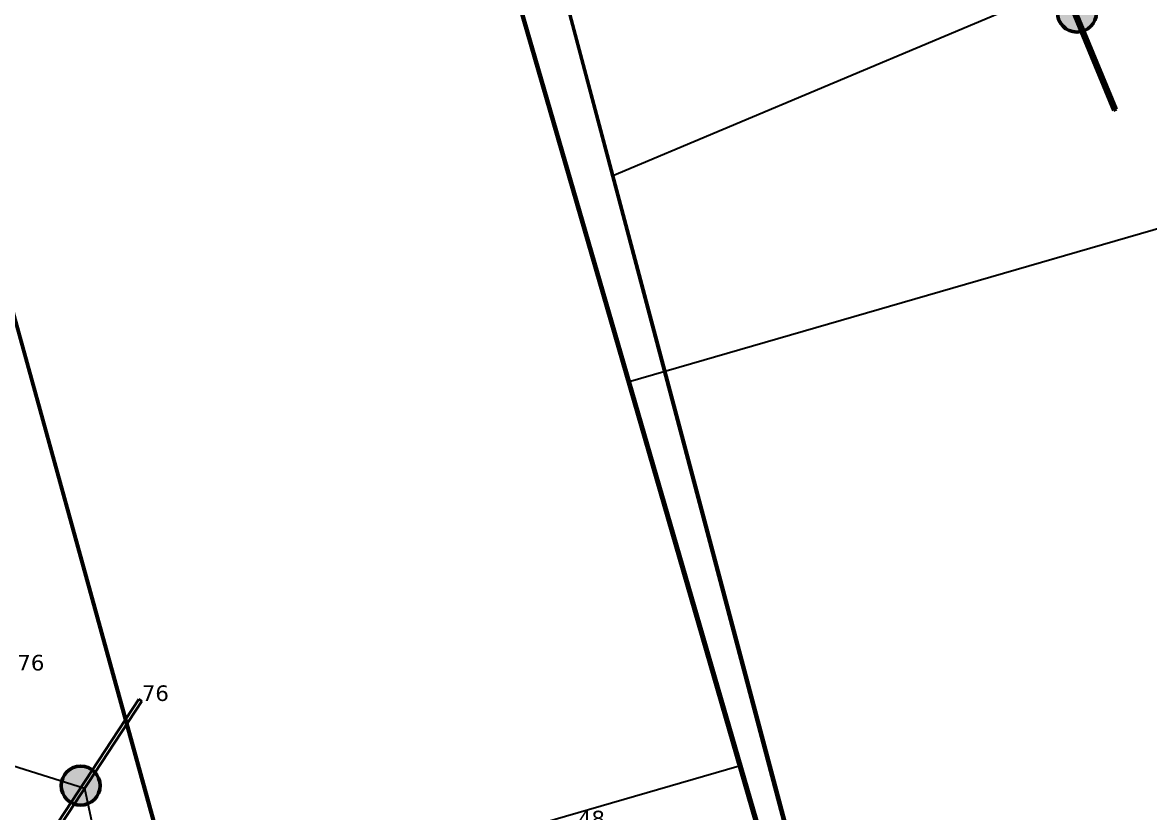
# Model space of a CAD drawing. Header units: millimetres. Extents: x -243740 to 150609, y -473655 to -165121.
# Drawn here: x 22105 to 35149, y -371526 to -362383 of the extents above; entities that cross this region are included whole.
import ezdxf

# ---------------------------------------------------------------- set-up
doc = ezdxf.new("R2010")
doc.units = ezdxf.units.MM
doc.linetypes.add('Штрих', pattern=[6.35, 3.175, -3.175])
for name, color, linetype in [('_HMI', 6, 'Continuous'), ('_Гр.ЩД-1C.10.4.I10.1', 6, 'Continuous'), ('_Гр.ЩД-1C.10.4.I6.7', 6, 'Continuous'), ('_Гр.ЩД-1C.10.4.I6.8', 6, 'Continuous'), ('_Гр.ЩД-1C.10.4.I7.2', 6, 'Continuous'), ('_Гр.ЩД-1C.10.4.I7.4', 6, 'Continuous'), ('_Гр.ЩД-1C.10.4.I7.5', 6, 'Continuous'), ('_Гр.ЩД-1C.10.4.I7.6', 6, 'Continuous'), ('_Гр.ЩД-1C.10.4.I7.7', 6, 'Continuous'), ('_Гр.ЩД-1C.10.4.I7.8', 6, 'Continuous'), ('_Гр.ЩД-1C.10.4.I8.1', 6, 'Continuous'), ('_Гр.ЩД-1C.10.4.I8.2', 6, 'Continuous'), ('_Гр.ЩД-1C.10.4.I8.3', 6, 'Continuous'), ('_Гр.ЩД-1C.10.4.I8.4', 6, 'Continuous'), ('_Гр.ЩД-1C.10.4.I8.5', 6, 'Continuous'), ('_Гр.ЩД-1C.10.4.I8.6', 6, 'Continuous'), ('_Гр.ЩД-1C.10.4.I8.7', 6, 'Continuous'), ('_Гр.ЩД-1C.10.4.I8.8', 6, 'Continuous'), ('_Гр.ЩД-1C.10.4.I9.1', 6, 'Continuous'), ('_Гр.ЩД-1C.10.4.I9.2', 6, 'Continuous'), ('_Гр.ЩД-1C.10.4.I9.3', 6, 'Continuous'), ('_Гр.ЩД-1C.10.4.I9.4', 6, 'Continuous'), ('_Гр.ЩД-1C.10.4.I9.5', 6, 'Continuous'), ('_Гр.ЩД-1C.10.4.I9.6', 6, 'Continuous'), ('_Гр.ЩД-1C.10.4.I9.7', 6, 'Continuous'), ('_Гр.ЩД-1C.10.4.I9.8', 6, 'Continuous'), ('Вставка', 252, 'Continuous')]:
    doc.layers.add(name, color=color, linetype=linetype)
for name, color, linetype, lineweight in [('_освещение_dali', 3, 'Continuous', 50), ('A-ANNO-DIMS', 7, 'Continuous', 9), ('DLX_LUM 14', 5, 'Continuous', 40), ('АР_монолит', 252, 'Continuous', 50)]:
    doc.layers.add(name, color=color, linetype=linetype, lineweight=lineweight)
doc.styles.add('GOST 2.304', font='')
doc.styles.add('TableTextStyle', font='')
doc.styles.get('GOST 2.304').set_extended_font_data('GOST Common')
doc.styles.get('TableTextStyle').set_extended_font_data('VERDANA.TTF')
doc.linetypes.add('Truba', pattern='A,3e-05,[4,MSH_7,S=1,R=0,X=0,Y=0],-3.022072', length=3.022102)
doc.dimstyles.new('М-200', dxfattribs={"dimtxt": 400, "dimasz": 160, "dimexe": 200, "dimexo": 400, "dimgap": 50, "dimtad": 1, "dimdec": 0, "dimzin": 0, "dimdsep": 46, "dimtxsty": 'GOST 2.304', "dimblk": 'ARCHTICK', "dimcen": 180, "dimdle": 200, "dimadec": 0, "dimazin": 0, "dimtfac": 1, "dimtdec": 0, "dimtmove": 1, "dimatfit": 0, "dimfxl": 1, "dimtolj": 1, "dimtzin": 0, "dimarcsym": 0})

# ---------------------------------------------------------------- blocks, each defined once
blk = doc.blocks.new('_ArchTick')
at = {"color": 0, "linetype": 'ByBlock', "const_width": 0.15}
blk.add_lwpolyline([(-0.5, -0.5), (0.5, 0.5)], dxfattribs=at)
blk = doc.blocks.new('*D46')
at = {"layer": 'A-ANNO-DIMS', "color": 0, "lineweight": -2, "transparency": 16777216}
blk.add_arc((-165704, -113309), 107894, 270, 326, dxfattribs=at)
at = {"layer": 'Defpoints', "color": 0, "lineweight": 30, "transparency": 16777216}
for p in [(-165704, -113309), (-165704, -113309), (-75741, -173990), (-131171, -215528), (-165704, -221903)]:
    blk.add_point(p, dxfattribs=at)
at = {"layer": 'A-ANNO-DIMS', "color": 0, "lineweight": -2, "transparency": 16777216, "xscale": 160, "yscale": 160, "zscale": 160}
for p, rotation in [((-76255, -173643), 55.99999895826774), ((-165704, -221203), 179.9999981265246)]:
    blk.add_blockref('_ArchTick', p, dxfattribs=dict(at, rotation=rotation))
at = {"layer": 'A-ANNO-DIMS', "color": 0, "transparency": 16777216, "insert": (-114300, -207822), "char_height": 400, "attachment_point": 5, "rotation": 28.5412, "style": 'GOST 2.304'}
blk.add_mtext('\\A1;56,0%%D', dxfattribs=at)
blk = doc.blocks.new('A$Caabd1818')
at = {"layer": 'DLX_LUM 14'}
for points in [[(30761, 34122, 0), (29839, 36353, 0)], [(29839, 36353, 0), (30761, 34122, 0)], [(29839, 36353, 0), (30761, 34122, 0)], [(30761, 34122, 0), (29839, 36353, 0)], [(29874, 36368, 0), (30796, 34137, 0)], [(30796, 34137, 0), (29874, 36368, 0)], [(30796, 34137, 0), (29874, 36368, 0)], [(29874, 36368, 0), (30796, 34137, 0)], [(30796, 34137, 0), (30761, 34122, 0)], [(30761, 34122, 0), (30796, 34137, 0)], [(30761, 34122, 0), (30796, 34137, 0)], [(30796, 34137, 0), (30761, 34122, 0)], [(30761, 34122, 0), (30761, 34122, 0)], [(30761, 34122, 0), (30761, 34122, 0)], [(30796, 34137, 0), (30796, 34137, 0)], [(30796, 34137, 0), (30796, 34137, 0)], [(18159, 25289, 0), (19483, 27307, 0)], [(19483, 27307, 0), (18159, 25289, 0)], [(19483, 27307, 0), (18159, 25289, 0)], [(18159, 25289, 0), (19483, 27307, 0)], [(19515, 27286, 0), (18191, 25268, 0)], [(18191, 25268, 0), (19515, 27286, 0)], [(18191, 25268, 0), (19515, 27286, 0)], [(19515, 27286, 0), (18191, 25268, 0)], [(19483, 27307, 0), (19483, 27307, 0)], [(19483, 27307, 0), (19515, 27286, 0)], [(19515, 27286, 0), (19483, 27307, 0)], [(19483, 27307, 0), (19483, 27307, 0)], [(19515, 27286, 0), (19483, 27307, 0)], [(19483, 27307, 0), (19515, 27286, 0)], [(19515, 27286, 0), (19515, 27286, 0)], [(19515, 27286, 0), (19515, 27286, 0)]]:
    blk.add_polyline3d(points, dxfattribs=at)
blk = doc.blocks.new('A$Cab2378fa')
at = {"lineweight": 25}
h = blk.add_hatch(color=0, dxfattribs=at)
h.paths.add_polyline_path([(162, -157, 0.442338), (148, 178), (0, 0)])
h.paths.add_polyline_path([(-142, -170), (0, 0), (-163, 158, 0.430096)])
at = {"lineweight": 25, "true_color": 0xfff5f5}
h = blk.add_hatch(color=7, dxfattribs=at)
h.dxf.hatch_style = 1
h.paths.add_polyline_path([(0, 0), (-142, -170, 0.174923), (3, -222, 0.197808), (162, -157)])
h.paths.add_polyline_path([(-163, 158), (0, 0), (148, 178, 0.175398), (3, 230, 0.209014)])
blk.add_circle((3, 4), 226)
blk = doc.blocks.new('Оси200')
at = {"layer": 'A-ANNO-DIMS'}
dim = blk.add_angular_dim_2l(base=(-131171, -215527.9), line1=((-165703.8, -113309.3), (-75741.3, -173989.8)), line2=((-165703.8, -113309.3), (-165703.8, -221903.3)), text='56,0%%D', dimstyle='М-200', override={"dimadec": 2, "dimtmove": 2}, dxfattribs=at)
dim.commit()
dim.dimension.update_dxf_attribs({"geometry": '*D46', "text_midpoint": (-114299.5, -207822), "dimtype": 130})
blk = doc.blocks.new('A$C010e0e93')
at = {"layer": 'A-ANNO-DIMS'}
blk.add_blockref('Оси200', (404603.7, 213803.6), dxfattribs=at)

msp = doc.modelspace()

# ---------------------------------------------------------------- block references
at = {"layer": 'Вставка', "linetype": 'Truba', "lineweight": 30, "ltscale": 100}
msp.add_blockref('A$C010e0e93', (-234640, -397437), dxfattribs=at)

# ---------------------------------------------------------------- next in the draw order: linework, layer by layer
at = {"layer": '_HMI', "ltscale": 100}
for points in [[(21116, -318176), (19421, -316203), (15437, -319332), (34516, -385191), (27855, -386890), (28544, -389382)], [(28854, -317410), (23724, -322463), (19327, -325281), (17346, -325920), (34500, -385195), (27827, -386927), (28513, -389417)], [(41390, -328035), (39180, -330829), (34211, -334889), (26028, -339993), (22739, -340867), (34532, -385192), (27880, -386959), (28508, -389445), (28773, -389445)], [(9099, -331149), (12251, -330438), (28523, -389441)], [(9449, -345147), (16019, -344104), (28518, -389435)]]:
    msp.add_lwpolyline(points, dxfattribs=at)
at = {"layer": '_Гр.ЩД-1C.10.4.I10.1', "ltscale": 100}
msp.add_lwpolyline([(28523, -389382), (8163, -315632)], dxfattribs=at)
at = {"layer": '_Гр.ЩД-1C.10.4.I6.7', "ltscale": 100}
msp.add_lwpolyline([(71773, -354190), (29115, -366547), (34517, -385196), (27894, -387013), (28544, -389382)], dxfattribs=at)
at = {"layer": '_Гр.ЩД-1C.10.4.I6.8', "ltscale": 100}
msp.add_lwpolyline([(51330, -359148), (52714, -363343), (53910, -365244), (53942, -366588), (55195, -368575), (53574, -369152), (53691, -368985), (53511, -367392), (52096, -367849), (51980, -368016), (50370, -366897), (50501, -366713), (50220, -365044), (52250, -364129), (51105, -360177), (29116, -366547), (34553, -385186), (27860, -386979), (28523, -389382)], dxfattribs=at)
at = {"layer": '_Гр.ЩД-1C.10.4.I7.2', "ltscale": 100}
msp.add_lwpolyline([(25728, -372341), (30401, -370987), (31268, -373976)], dxfattribs=at)
at = {"layer": '_Гр.ЩД-1C.10.4.I7.4', "ltscale": 100}
msp.add_lwpolyline([(27798, -359904), (34553, -385186), (27819, -386899), (28520, -389442)], dxfattribs=at)
at = {"layer": '_Гр.ЩД-1C.10.4.I7.5', "ltscale": 100}
msp.add_lwpolyline([(21288, -370763), (22823, -371244), (23055, -372327), (19640, -372574)], dxfattribs=at)
at = {"layer": '_Гр.ЩД-1C.10.4.I7.6', "ltscale": 100}
msp.add_lwpolyline([(20401, -359960), (28508, -389445)], dxfattribs=at)
at = {"layer": '_Гр.ЩД-1C.10.4.I7.7', "ltscale": 100}
msp.add_lwpolyline([(55912, -352813), (28929, -364160), (34553, -385186), (27819, -386899), (28523, -389441)], dxfattribs=at)
at = {"layer": '_Гр.ЩД-1C.10.4.I7.8', "ltscale": 100}
msp.add_lwpolyline([(27798, -359904), (34501, -385200), (27819, -386899), (28544, -389382)], dxfattribs=at)
at = {"layer": '_Гр.ЩД-1C.10.4.I8.1', "ltscale": 100}
msp.add_lwpolyline([(27798, -359904), (34553, -385186), (27899, -387032), (28523, -389441)], dxfattribs=at)
at = {"layer": '_Гр.ЩД-1C.10.4.I8.2', "ltscale": 100}
msp.add_lwpolyline([(27798, -359904), (34546, -385188), (27873, -386930), (28508, -389382)], dxfattribs=at)
at = {"layer": '_Гр.ЩД-1C.10.4.I8.3', "ltscale": 100}
msp.add_lwpolyline([(27810, -359901), (34517, -385195), (27894, -387012), (28513, -389415)], dxfattribs=at)
at = {"layer": '_Гр.ЩД-1C.10.4.I8.4', "ltscale": 100}
msp.add_lwpolyline([(25564, -354288), (34553, -385186), (27704, -386928), (28513, -389417)], dxfattribs=at)
at = {"layer": '_Гр.ЩД-1C.10.4.I8.5', "ltscale": 100}
msp.add_lwpolyline([(17830, -350648), (28503, -389382)], dxfattribs=at)
at = {"layer": '_Гр.ЩД-1C.10.4.I8.6', "ltscale": 100}
msp.add_lwpolyline([(23878, -345151), (34517, -385195), (27871, -387017), (28513, -389415)], dxfattribs=at)
at = {"layer": '_Гр.ЩД-1C.10.4.I8.7', "ltscale": 100}
msp.add_lwpolyline([(23783, -344796), (34517, -385196), (27856, -386966), (28523, -389382)], dxfattribs=at)
at = {"layer": '_Гр.ЩД-1C.10.4.I8.8', "ltscale": 100}
msp.add_lwpolyline([(24091, -345955), (34553, -385186), (27704, -386928), (28500, -389382)], dxfattribs=at)
at = {"layer": '_Гр.ЩД-1C.10.4.I9.1', "ltscale": 100}
msp.add_lwpolyline([(20770, -337739), (34553, -385186), (27899, -387032), (28518, -389435)], dxfattribs=at)
at = {"layer": '_Гр.ЩД-1C.10.4.I9.2', "ltscale": 100}
msp.add_lwpolyline([(15435, -341989), (28544, -389382)], dxfattribs=at)
at = {"layer": '_Гр.ЩД-1C.10.4.I9.3', "ltscale": 100}
msp.add_lwpolyline([(13422, -334688), (28503, -389382)], dxfattribs=at)
at = {"layer": '_Гр.ЩД-1C.10.4.I9.4', "ltscale": 100}
msp.add_lwpolyline([(19958, -330399), (34519, -385196), (27880, -386960), (28523, -389382)], dxfattribs=at)
at = {"layer": '_Гр.ЩД-1C.10.4.I9.5', "ltscale": 100}
msp.add_lwpolyline([(18299, -329210), (34519, -385196), (27856, -386966), (28503, -389382)], dxfattribs=at)
at = {"layer": '_Гр.ЩД-1C.10.4.I9.6', "ltscale": 100}
msp.add_lwpolyline([(11374, -327261), (28523, -389441)], dxfattribs=at)
at = {"layer": '_Гр.ЩД-1C.10.4.I9.7', "ltscale": 100}
msp.add_lwpolyline([(15437, -319332), (34519, -385196), (27856, -386966), (28523, -389382)], dxfattribs=at)
at = {"layer": '_Гр.ЩД-1C.10.4.I9.8', "ltscale": 100}
msp.add_lwpolyline([(16907, -324406), (34517, -385196), (27856, -387023), (28520, -389442)], dxfattribs=at)

# ---------------------------------------------------------------- next in the draw order: block references
at = {"layer": '_освещение_dali', "color": 5, "ltscale": 100}
for p in [(34306, -362271), (22775, -371219)]:
    msp.add_blockref('A$Cab2378fa', p, dxfattribs=at)
at = {"layer": 'Defpoints', "linetype": 'Truba', "ltscale": 100}
msp.add_blockref('A$Caabd1818', (3970, -397522), dxfattribs=at)

# ---------------------------------------------------------------- next in the draw order: texts
at = {"layer": '_освещение_dali', "color": 132, "true_color": 0x32c8d4, "style": 'TableTextStyle'}
for p in [(22044, -369882), (23485, -370235)]:
    msp.add_text('76', height=180, dxfattribs=at).set_placement(p)
at = {"layer": '_освещение_dali', "color": 122, "true_color": 0x10d0ab, "style": 'TableTextStyle'}
msp.add_text('48', height=180, dxfattribs=at).set_placement((28533, -371686))

doc.saveas('drawing.dxf')
